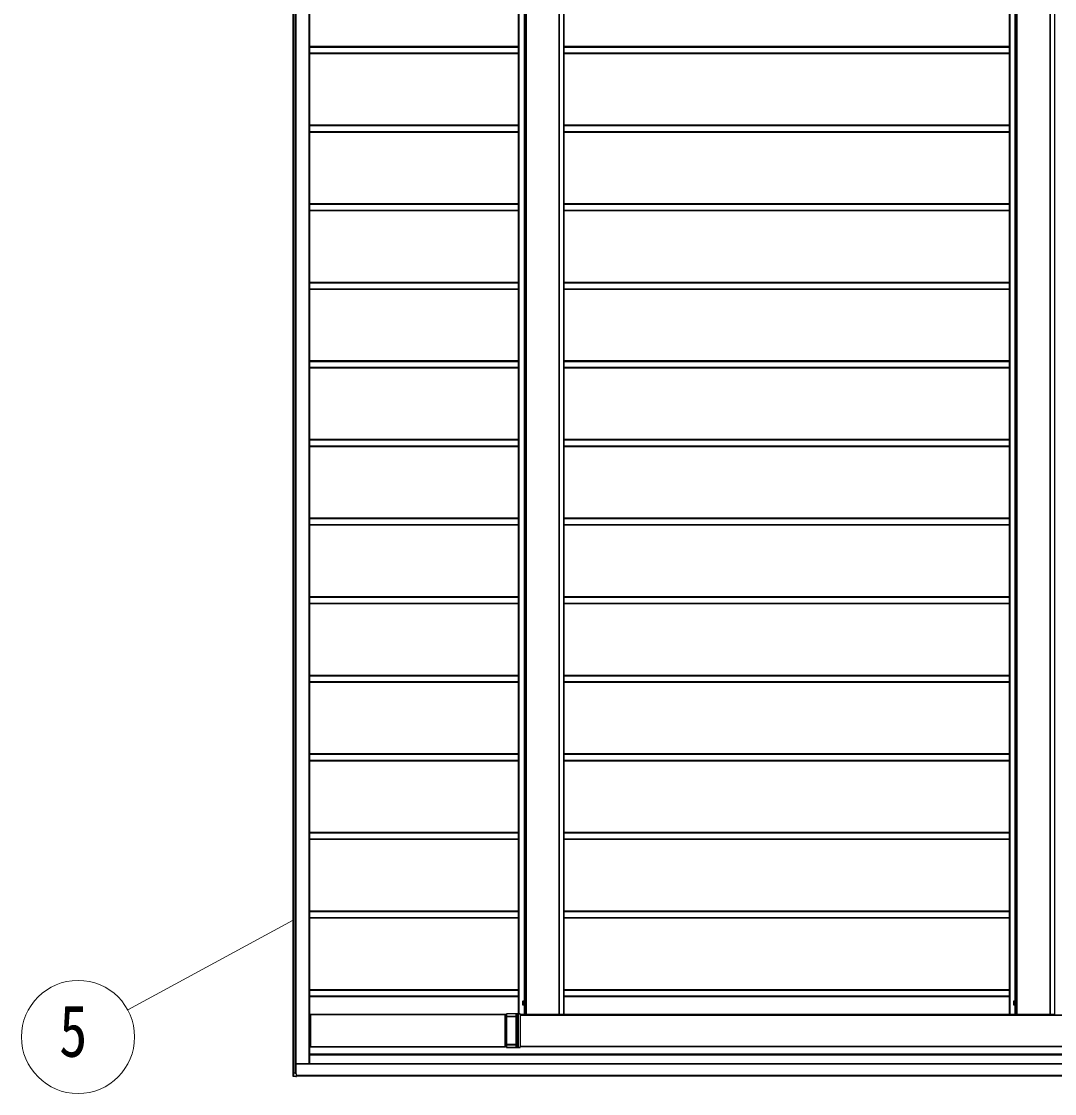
# Model space of a CAD drawing. Units: millimetres, scale not verified. Extents: x -16820 to 16820, y -11880 to 11880.
# Drawn here: x -5116 to -2487, y -3306 to -578 of the extents above; entities that cross this region are included whole.
import ezdxf
from ezdxf.enums import TextEntityAlignment as Align

# ---------------------------------------------------------------- set-up
doc = ezdxf.new("R2010")
doc.units = ezdxf.units.MM
doc.header["$LTSCALE"] = 40
doc.layers.add('0-3_YKK_11', color=7, linetype='Continuous')
doc.layers.add('0-5_YKK_A1', color=4, linetype='Continuous')
doc.layers.add('0-6_YKK_D', color=6, linetype='Continuous', lineweight=18)
doc.styles.add('ＭＳ ゴシック', font='')
doc.styles.get('ＭＳ ゴシック').set_extended_font_data('MS Gothic')

msp = doc.modelspace()

# ---------------------------------------------------------------- linework, layer by layer
at = {"layer": '0-3_YKK_11'}
for p, q in [((-4424.88, -3254.5), (-4424.88, 2142.5)), ((-4418.51, 2142.5), (-4418.51, -3254.5)), ((-4383.58, 2119), (-4383.58, -3231)), ((-3747.97, -3105.5), (-3747.97, 1993.5)), ((-2602.19, -3104), (-2602.19, 1992)), ((-3851.43, -3103), (-3851.43, 1991)), ((-3851.43, -642), (-4383.58, -642)), ((-2602.19, -642), (-3736.45, -642)), ((-3851.43, -659), (-4383.58, -659)), ((-2602.19, -659), (-3736.45, -659)), ((-3851.43, -842), (-4383.58, -842)), ((-2602.19, -842), (-3736.45, -842)), ((-3851.43, -859), (-4383.58, -859)), ((-2602.19, -859), (-3736.45, -859)), ((-3851.43, -1042), (-4383.58, -1042)), ((-3851.43, -1059), (-4383.58, -1059)), ((-2602.19, -1042), (-3736.45, -1042)), ((-2602.19, -1059), (-3736.45, -1059)), ((-3851.43, -1242), (-4383.58, -1242)), ((-2602.19, -1242), (-3736.45, -1242)), ((-3851.43, -1259), (-4383.58, -1259)), ((-2602.19, -1259), (-3736.45, -1259)), ((-3851.43, -1442), (-4383.58, -1442)), ((-2602.19, -1442), (-3736.45, -1442)), ((-3851.43, -1459), (-4383.58, -1459)), ((-2602.19, -1459), (-3736.45, -1459)), ((-3851.43, -1642), (-4383.58, -1642)), ((-3851.43, -1659), (-4383.58, -1659)), ((-2602.19, -1642), (-3736.45, -1642)), ((-2602.19, -1659), (-3736.45, -1659)), ((-3851.43, -1842), (-4383.58, -1842)), ((-2602.19, -1842), (-3736.45, -1842)), ((-3851.43, -1859), (-4383.58, -1859)), ((-2602.19, -1859), (-3736.45, -1859)), ((-3851.43, -2042), (-4383.58, -2042)), ((-2602.19, -2042), (-3736.45, -2042)), ((-3851.43, -2059), (-4383.58, -2059)), ((-2602.19, -2059), (-3736.45, -2059)), ((-3851.43, -2242), (-4383.58, -2242)), ((-3851.43, -2259), (-4383.58, -2259)), ((-2602.19, -2242), (-3736.45, -2242)), ((-2602.19, -2259), (-3736.45, -2259)), ((-3851.43, -2442), (-4383.58, -2442)), ((-2602.19, -2442), (-3736.45, -2442)), ((-3851.43, -2459), (-4383.58, -2459)), ((-2602.19, -2459), (-3736.45, -2459)), ((-3851.43, -2642), (-4383.58, -2642)), ((-2602.19, -2642), (-3736.45, -2642)), ((-3851.43, -2659), (-4383.58, -2659)), ((-2602.19, -2659), (-3736.45, -2659)), ((-3851.43, -2842), (-4383.58, -2842)), ((-3851.43, -2859), (-4383.58, -2859)), ((-2602.19, -2842), (-3736.45, -2842)), ((-2602.19, -2859), (-3736.45, -2859)), ((-3851.43, -3042), (-4383.58, -3042)), ((-2602.19, -3042), (-3736.45, -3042)), ((-3851.43, -3059), (-4383.58, -3059)), ((-3840.47, -3072.95), (-3838.11, -3074.1)), ((-3840.47, -3079.05), (-3838.11, -3077.9)), ((-3840.02, -3081.77), (-3840.47, -3081)), ((-3836.47, -3073.11), (-3840.02, -3073.11)), ((-3836.47, -3078.89), (-3840.02, -3078.89)), ((-3836.47, -3081.77), (-3840.02, -3081.77)), ((-3838.11, -3074.1), (-3837.1, -3076)), ((-3838.11, -3077.9), (-3837.1, -3076)), ((-3835.27, -3070.3), (-3836.47, -3070.3)), ((-3835.27, -3081.7), (-3836.47, -3081.7)), ((-2602.19, -3059), (-3736.45, -3059)), ((-2591.23, -3072.95), (-2588.87, -3074.1)), ((-2591.23, -3079.05), (-2588.87, -3077.9)), ((-2590.78, -3081.77), (-2591.23, -3081)), ((-2587.23, -3073.11), (-2590.78, -3073.11)), ((-2587.23, -3078.89), (-2590.78, -3078.89)), ((-2587.23, -3081.77), (-2590.78, -3081.77)), ((-2588.87, -3074.1), (-2587.86, -3076)), ((-2588.87, -3077.9), (-2587.86, -3076)), ((-2586.03, -3070.3), (-2587.23, -3070.3)), ((-2586.03, -3081.7), (-2587.23, -3081.7)), ((-4380.72, -3106), (-4383.58, -3106)), ((-4380.83, -3109.3), (-4380.83, -3109.5)), ((-4380.73, -3108.8), (-4380.81, -3108.8)), ((-4380.81, -3110), (-4380.73, -3110)), ((-4380.72, -3105.3), (-4380.72, -3108.5)), ((-4380.72, -3110.3), (-4380.72, -3140.5)), ((-4380.68, -3186.7), (-4380.68, -3105.3)), ((-3885.78, -3186.7), (-3885.78, -3105.3)), ((-3885.78, -3106), (-3881.85, -3106)), ((-3885.78, -3107.8), (-3881.85, -3107.8)), ((-3881.91, -3109.4), (-3881.91, -3182.6)), ((-3881.87, -3108.62), (-3881.9, -3108.93)), ((-3881.83, -3110.33), (-3881.8, -3110.02)), ((-3881.79, -3109.55), (-3881.79, -3103.5)), ((-3847.26, -3103.5), (-3847.26, -3188.5)), ((-3847.26, -3106), (466.23, -3106)), ((-3820.52, -3105.5), (-3820.52, -3106)), ((-3818.79, -3105.5), (-3818.79, -3106)), ((-3762.55, -3105.5), (-3762.55, -3106)), ((-3760.82, -3105.5), (-3760.82, -3106)), ((-2602.19, -3105.5), (-2602.19, -3105.5)), ((-2571.28, -3105.5), (-2571.28, -3106)), ((-2569.55, -3105.5), (-2569.55, -3106)), ((-2513.31, -3105.5), (-2513.31, -3106)), ((-2511.58, -3105.5), (-2511.58, -3106)), ((-3881.84, -3181.2), (-3881.84, -3110.8)), ((-4380.83, -3141.3), (-4380.83, -3141.5)), ((-4380.83, -3150.5), (-4380.83, -3150.7)), ((-4380.73, -3140.8), (-4380.81, -3140.8)), ((-4380.81, -3142), (-4380.73, -3142)), ((-4380.73, -3150), (-4380.81, -3150)), ((-4380.81, -3151.2), (-4380.73, -3151.2)), ((-4380.72, -3142.3), (-4380.72, -3149.7)), ((-4380.72, -3151.5), (-4380.72, -3181.7)), ((-4380.72, -3186), (-4383.58, -3186)), ((-4380.83, -3182.5), (-4380.83, -3182.7)), ((-4380.73, -3182), (-4380.81, -3182)), ((-4380.81, -3183.2), (-4380.73, -3183.2)), ((-4380.72, -3183.5), (-4380.72, -3186.7)), ((-3881.85, -3184.2), (-3885.78, -3184.2)), ((-3881.85, -3186), (-3885.78, -3186)), ((-3881.9, -3183.07), (-3881.87, -3183.38)), ((-3881.8, -3181.98), (-3881.83, -3181.67)), ((-3881.79, -3188.5), (-3881.79, -3182.45)), ((-3847.26, -3186), (466.23, -3186)), ((-4418, -3254.5), (-4418, -3231.5)), ((-4425.91, -3254.5), (-4425.91, -3254.5)), ((-4425.91, -3254.5), (-4425.91, -3261.54)), ((-4416.46, -3256), (-4417.66, -3256)), ((-4416.45, -3262), (-4416.45, -3256.3))]:
    msp.add_line(p, q, dxfattribs=at)
for points in [[(-3847.26, 1993.5), (-3837.37, 1993.5), (-3836.34, 1993.5), (-3832.92, 1993.5), (-3832.4, 1993.5), (-3748.45, 1993.5), (-3747.97, 1993.5), (-3736.93, 1993.5), (-3736.45, 1993.5), (-3736.45, -3105.5), (-3736.93, -3105.5), (-3747.97, -3105.5), (-3748.45, -3105.5), (-3832.4, -3105.5), (-3832.92, -3105.5), (-3836.34, -3105.5), (-3837.37, -3105.5), (-3847.26, -3105.5)], [(-2487.69, 1993.5), (-2487.21, 1993.5), (-2487.21, -3105.5), (-2487.69, -3105.5), (-2498.73, -3105.5), (-2499.21, -3105.5), (-2583.16, -3105.5), (-2583.68, -3105.5), (-2587.1, -3105.5), (-2588.13, -3105.5), (-2601.62, -3105.5), (-2602.14, -3105.5), (-2602.19, -3105.5)], [(-2602.19, 1993.5), (-2602.19, 1993.5), (-2602.14, 1993.5), (-2601.62, 1993.5), (-2588.13, 1993.5), (-2587.1, 1993.5), (-2583.68, 1993.5), (-2583.16, 1993.5), (-2499.21, 1993.5), (-2498.73, 1993.5), (-2498.73, -3105.5)], [(-3840.47, -3081), (-3840.47, -3071), (-3840.02, -3070.23)], [(-3840.02, -3070.23), (-3836.47, -3070.23), (-3836.47, -3081.77)], [(-2591.23, -3081), (-2591.23, -3071), (-2590.78, -3070.23)], [(-2590.78, -3070.23), (-2587.23, -3070.23), (-2587.23, -3081.77)], [(-3885.79, -3105), (-4380.69, -3105), (-4380.71, -3105)], [(-3852.82, -3103.34), (-3847.28, -3103), (-3850.82, -3103), (-3850.83, -3103), (-3881.8, -3103), (-3881.89, -3103), (-3881.89, -3105.5), (-3881.85, -3105.5), (-3881.85, -3108.15)], [(462.64, -3187), (462.64, -3206), (-4383.58, -3206)], [(-4380.71, -3187), (-4380.69, -3187), (-3885.79, -3187)], [(-3881.85, -3183.85), (-3881.85, -3186.5), (-3881.89, -3186.5), (-3881.89, -3189), (-3881.8, -3189), (-3850.83, -3189), (-3850.82, -3189), (-3847.28, -3189), (-3852.82, -3188.66)], [(579.64, -3231), (-4418.02, -3231), (-4418.04, -3231), (-4418.04, -3254.5)], [(-4417.96, -3255.7), (-4417.96, -3254.5), (-4418.27, -3254.5), (-4423.99, -3254.5), (-4424.48, -3254.5), (-4425.91, -3254.5)], [(-4425.91, -3261.54), (-4425.91, -3261.54), (-4425.44, -3262.04)], [(-4425.44, -3262.04), (-4417.93, -3262.5), (-4416.47, -3262.5), (-4424.01, -3262.04)], [(-4416.45, -3261), (578.14, -3261), (578.16, -3261), (578.17, -3255.5), (578.19, -3255.5), (579.39, -3255.5)]]:
    msp.add_lwpolyline(points, dxfattribs=at)
for points in [[(-3835.27, -3069.75), (-3835.27, -3082.25), (-3833.67, -3082.25), (-3833.67, -3069.75)], [(-2586.03, -3069.75), (-2586.03, -3082.25), (-2584.43, -3082.25), (-2584.43, -3069.75)]]:
    msp.add_lwpolyline(points, close=True, dxfattribs=at)
for centre, radius, start, end in [((-3837.91, -3071.67), 2.56, 145.61708, 214.38292), ((-3837.91, -3080.33), 2.56, 145.61708, 214.38292), ((-3830.91, -3076), 9.55, 162.41276, 197.58724), ((-2588.67, -3071.67), 2.56, 145.61708, 214.38292), ((-2581.68, -3076), 9.55, 162.41276, 197.58724), ((-2588.67, -3080.33), 2.56, 145.61708, 214.38292), ((-4377.23, -3109.18), 3.6, 174.01335, 181.98909), ((-4377.23, -3109.62), 3.6, 178.01091, 185.98665), ((-4378.57, -3105.23), 2.16, 174.01335, 181.98909), ((-4382.88, -3108.57), 2.16, 354.01335, 1.98909), ((-4382.88, -3110.23), 2.16, 358.01091, 5.98665), ((-4382.84, -3105.23), 2.16, 358.01091, 5.98665), ((-3887.94, -3105.23), 2.16, 358.01091, 5.98665), ((-3875.15, -3109.33), 6.76, 176.60841, 180.59189), ((-3888.62, -3108.22), 6.76, 356.60841, 0.59189), ((-3875.08, -3110.73), 6.76, 176.60841, 180.59189), ((-3885.38, -3103.38), 3.6, 358.01091, 5.98665), ((-3888.55, -3109.62), 6.76, 356.60841, 0.59189), ((-3870.3, -3109.69), 13.52, 356.60841, 0.59189), ((-3828.24, -3102.8), 3.2, 237.52075, 269.99876), ((-3825.45, -3102.8), 3.2, 237.52075, 269.99876), ((-3755.89, -3102.8), 3.2, 270.00124, 302.47925), ((-2579, -3102.8), 3.2, 237.52075, 269.99876), ((-2576.21, -3102.8), 3.2, 237.52075, 269.99876), ((-2506.65, -3102.8), 3.2, 270.00124, 302.47925), ((-4377.23, -3141.18), 3.6, 174.01335, 181.98909), ((-4377.23, -3141.62), 3.6, 178.01091, 185.98665), ((-4377.23, -3150.38), 3.6, 174.01335, 181.98909), ((-4377.23, -3150.82), 3.6, 178.01091, 185.98665), ((-4382.88, -3140.57), 2.16, 354.01335, 1.98909), ((-4382.88, -3142.23), 2.16, 358.01091, 5.98665), ((-4382.88, -3149.77), 2.16, 354.01335, 1.98909), ((-4382.88, -3151.43), 2.16, 358.01091, 5.98665), ((-4377.23, -3182.38), 3.6, 174.01335, 181.98909), ((-4377.23, -3182.82), 3.6, 178.01091, 185.98665), ((-4382.88, -3181.77), 2.16, 354.01335, 1.98909), ((-4382.88, -3183.43), 2.16, 358.01091, 5.98665), ((-4378.57, -3186.77), 2.16, 178.01091, 185.98665), ((-4382.84, -3186.77), 2.16, 354.01335, 1.98909), ((-3887.94, -3186.77), 2.16, 354.01335, 1.98909), ((-3875.15, -3182.67), 6.76, 179.40811, 183.39159), ((-3888.62, -3183.78), 6.76, 359.40811, 3.39159), ((-3875.08, -3181.27), 6.76, 179.40811, 183.39159), ((-3888.55, -3182.38), 6.76, 359.40811, 3.39159), ((-3885.38, -3188.62), 3.6, 354.01335, 1.98909), ((-3870.3, -3182.31), 13.52, 359.40811, 3.39159), ((-4421.6, -3231.38), 3.6, 358.01091, 5.98665)]:
    msp.add_arc(centre, radius, start, end, dxfattribs=at)
for centre, major_axis, ratio, start_param, end_param in [((-3847.28, -3103.5), (0, -0.501), 0.034899, 1.5745278, 3.1415972), ((-3847.28, -3188.5), (0, -0.501), 0.034899, 6.2831808, 7.8502502), ((-4417.66, -3255.7), (0.301, 0), 0.996353, 3.1415927, 4.712389), ((-4416.47, -3262), (0, -0.501), 0.034899, 6.2831808, 7.8502502), ((-4416.46, -3256.3), (0, -0.3), 0.034965, 1.5707963, 3.1415927)]:
    msp.add_ellipse(centre, major_axis=major_axis, ratio=ratio, start_param=start_param, end_param=end_param, dxfattribs=at)
at = {"layer": '0-5_YKK_A1'}
for p, q in [((-4424.88, -3254.5), (-4424.88, 2142.5)), ((-4423.51, -3254.5), (-4423.51, 2142.5)), ((-4423, -3254.5), (-4423, 2142.5)), ((-4418.8, -3254.5), (-4418.8, 2142.5)), ((-4418.24, -3254.5), (-4418.24, 2142.5)), ((-4384.06, -3231), (-4384.06, 2119)), ((-3832.92, 1993.5), (-3832.92, -3105.5)), ((-3832.4, 1993.5), (-3832.4, -3105.5)), ((-3748.45, 1993.5), (-3748.45, -3105.5)), ((-3736.93, 1993.5), (-3736.93, -3105.5)), ((-2602.19, 1993.5), (-2602.19, -3105.5)), ((-2602.14, 1993.5), (-2602.14, -3105.5)), ((-2601.62, 1993.5), (-2601.62, -3105.5)), ((-2583.68, 1993.5), (-2583.68, -3105.5)), ((-2583.16, 1993.5), (-2583.16, -3105.5)), ((-2499.21, 1993.5), (-2499.21, -3105.5)), ((-2487.69, 1993.5), (-2487.69, -3105.5)), ((-3851.43, 1991), (-3851.43, -3103)), ((-3851.38, 1991), (-3851.38, -3103)), ((-3850.86, 1991), (-3850.86, -3103)), ((-3837.37, 1958.23), (-3837.37, -3070.23)), ((-3836.34, 1958.3), (-3836.34, -3070.3)), ((-2588.13, 1958.23), (-2588.13, -3070.23)), ((-2587.1, 1958.3), (-2587.1, -3070.3)), ((-4383.58, -643), (-3851.43, -643)), ((-3736.45, -643), (-2602.19, -643)), ((-4383.58, -658), (-3851.43, -658)), ((-4383.58, -659.3), (-3851.43, -659.3)), ((-3736.45, -658), (-2602.19, -658)), ((-3736.45, -659.3), (-2602.19, -659.3)), ((-4383.58, -843), (-3851.43, -843)), ((-3736.45, -843), (-2602.19, -843)), ((-4383.58, -858), (-3851.43, -858)), ((-4383.58, -859.3), (-3851.43, -859.3)), ((-3736.45, -858), (-2602.19, -858)), ((-3736.45, -859.3), (-2602.19, -859.3)), ((-4383.58, -1043), (-3851.43, -1043)), ((-4383.58, -1058), (-3851.43, -1058)), ((-4383.58, -1059.3), (-3851.43, -1059.3)), ((-3736.45, -1043), (-2602.19, -1043)), ((-3736.45, -1058), (-2602.19, -1058)), ((-3736.45, -1059.3), (-2602.19, -1059.3)), ((-4383.58, -1243), (-3851.43, -1243)), ((-3736.45, -1243), (-2602.19, -1243)), ((-4383.58, -1258), (-3851.43, -1258)), ((-4383.58, -1259.3), (-3851.43, -1259.3)), ((-3736.45, -1258), (-2602.19, -1258)), ((-3736.45, -1259.3), (-2602.19, -1259.3)), ((-4383.58, -1443), (-3851.43, -1443)), ((-3736.45, -1443), (-2602.19, -1443)), ((-4383.58, -1458), (-3851.43, -1458)), ((-4383.58, -1459.3), (-3851.43, -1459.3)), ((-3736.45, -1458), (-2602.19, -1458)), ((-3736.45, -1459.3), (-2602.19, -1459.3)), ((-4383.58, -1643), (-3851.43, -1643)), ((-4383.58, -1658), (-3851.43, -1658)), ((-4383.58, -1659.3), (-3851.43, -1659.3)), ((-3736.45, -1643), (-2602.19, -1643)), ((-3736.45, -1658), (-2602.19, -1658)), ((-3736.45, -1659.3), (-2602.19, -1659.3)), ((-4383.58, -1843), (-3851.43, -1843)), ((-3736.45, -1843), (-2602.19, -1843)), ((-4383.58, -1858), (-3851.43, -1858)), ((-4383.58, -1859.3), (-3851.43, -1859.3)), ((-3736.45, -1858), (-2602.19, -1858)), ((-3736.45, -1859.3), (-2602.19, -1859.3)), ((-4383.58, -2043), (-3851.43, -2043)), ((-3736.45, -2043), (-2602.19, -2043)), ((-4383.58, -2058), (-3851.43, -2058)), ((-4383.58, -2059.3), (-3851.43, -2059.3)), ((-3736.45, -2058), (-2602.19, -2058)), ((-3736.45, -2059.3), (-2602.19, -2059.3)), ((-4383.58, -2243), (-3851.43, -2243)), ((-4383.58, -2258), (-3851.43, -2258)), ((-4383.58, -2259.3), (-3851.43, -2259.3)), ((-3736.45, -2243), (-2602.19, -2243)), ((-3736.45, -2258), (-2602.19, -2258)), ((-3736.45, -2259.3), (-2602.19, -2259.3)), ((-4383.58, -2443), (-3851.43, -2443)), ((-3736.45, -2443), (-2602.19, -2443)), ((-4383.58, -2458), (-3851.43, -2458)), ((-4383.58, -2459.3), (-3851.43, -2459.3)), ((-3736.45, -2458), (-2602.19, -2458)), ((-3736.45, -2459.3), (-2602.19, -2459.3)), ((-4383.58, -2643), (-3851.43, -2643)), ((-3736.45, -2643), (-2602.19, -2643)), ((-4383.58, -2658), (-3851.43, -2658)), ((-4383.58, -2659.3), (-3851.43, -2659.3)), ((-3736.45, -2658), (-2602.19, -2658)), ((-3736.45, -2659.3), (-2602.19, -2659.3)), ((-4383.58, -2843), (-3851.43, -2843)), ((-4383.58, -2858), (-3851.43, -2858)), ((-4383.58, -2859.3), (-3851.43, -2859.3)), ((-3736.45, -2843), (-2602.19, -2843)), ((-3736.45, -2858), (-2602.19, -2858)), ((-3736.45, -2859.3), (-2602.19, -2859.3)), ((-4383.58, -3043), (-3851.43, -3043)), ((-3736.45, -3043), (-2602.19, -3043)), ((-4383.58, -3058), (-3851.43, -3058)), ((-4383.58, -3059.3), (-3851.43, -3059.3)), ((-3837.37, -3081.77), (-3837.37, -3105.5)), ((-3836.34, -3081.7), (-3836.34, -3105.5)), ((-3736.45, -3058), (-2602.19, -3058)), ((-3736.45, -3059.3), (-2602.19, -3059.3)), ((-2588.13, -3081.77), (-2588.13, -3105.5)), ((-2587.1, -3081.7), (-2587.1, -3105.5)), ((-4383.58, -3104), (-3881.89, -3104)), ((-4380.68, -3105.3), (-3885.78, -3105.3)), ((-3885.78, -3108.1), (-3881.85, -3108.1)), ((-3881.83, -3110.33), (-3857.34, -3110.33)), ((-3857.31, -3110.02), (-3881.8, -3110.02)), ((-3857.1, -3103.5), (-3881.79, -3103.5)), ((-3881.79, -3109.55), (-3857.3, -3109.55)), ((-3857.34, -3110.33), (-3857.31, -3110.02)), ((-3857.3, -3109.55), (-3857.3, -3103.9)), ((-3857.3, -3109.55), (-3856.78, -3109.55)), ((-3856.78, -3103.84), (-3856.78, -3109.55)), ((-3856.5, -3103.84), (-3856.78, -3103.84)), ((-3853.29, -3103.84), (-3856.5, -3103.84)), ((-3856.31, -3103.34), (-3856.03, -3103.34)), ((-3856.03, -3103.34), (-3852.82, -3103.34)), ((-3852.8, -3103.84), (-3853.29, -3103.84)), ((-3847.26, -3103.5), (-3852.8, -3103.84)), ((-3852.8, -3103.84), (-3852.8, -3188.16)), ((-3847.26, -3106.5), (466.23, -3106.5)), ((-3736.45, -3104), (-2602.19, -3104)), ((-3857.35, -3110.8), (-3881.84, -3110.8)), ((-3857.35, -3181.2), (-3857.35, -3110.8)), ((-3857.35, -3110.8), (-3856.84, -3110.8)), ((-3856.81, -3110.49), (-3856.84, -3110.8)), ((-3856.84, -3110.8), (-3856.84, -3181.2)), ((-4383.58, -3186.3), (-4380.72, -3186.3)), ((-4380.68, -3186.7), (-3885.78, -3186.7)), ((-3885.78, -3183.9), (-3881.85, -3183.9)), ((-3885.78, -3186.3), (-3881.85, -3186.3)), ((-3881.84, -3181.2), (-3857.35, -3181.2)), ((-3857.34, -3181.67), (-3881.83, -3181.67)), ((-3881.8, -3181.98), (-3857.31, -3181.98)), ((-3857.3, -3182.45), (-3881.79, -3182.45)), ((-3881.79, -3188.5), (-3857.1, -3188.5)), ((-3857.35, -3181.2), (-3856.84, -3181.2)), ((-3857.31, -3181.98), (-3857.34, -3181.67)), ((-3857.3, -3188.1), (-3857.3, -3182.45)), ((-3857.3, -3182.45), (-3856.78, -3182.45)), ((-3856.84, -3181.2), (-3856.81, -3181.51)), ((-3856.78, -3182.45), (-3856.78, -3188.16)), ((-3856.78, -3188.16), (-3856.5, -3188.16)), ((-3856.5, -3188.16), (-3853.29, -3188.16)), ((-3856.03, -3188.66), (-3856.31, -3188.66)), ((-3852.82, -3188.66), (-3856.03, -3188.66)), ((-3852.8, -3188.16), (-3847.26, -3188.5)), ((-3847.26, -3185.5), (466.23, -3185.5)), ((-3847.26, -3186.3), (465.62, -3186.3)), ((-4383.58, -3205.5), (462.64, -3205.5)), ((-4383.58, -3208), (461.63, -3208)), ((579.65, -3231.5), (-4418, -3231.5)), ((-4425.91, -3254.5), (-4425.91, -3261.54)), ((-4425.91, -3261.54), (-4424.48, -3261.54)), ((-4424.01, -3262.04), (-4425.44, -3262.04)), ((-4423.99, -3254.5), (-4423.99, -3261.54)), ((-4423.99, -3261.54), (-4416.45, -3262)), ((-4418.27, -3255.7), (-4418.27, -3254.5)), ((-4417.96, -3255.7), (-4418.27, -3255.7)), ((-4416.45, -3256.3), (-4417.67, -3256.3)), ((578.16, -3260.5), (-4416.45, -3260.5))]:
    msp.add_line(p, q, dxfattribs=at)
for points in [[(-3852.8, -3188.16), (-3853.29, -3188.16), (-3853.29, -3103.84)], [(-3850.83, -3189), (-3851.07, -3188.99), (-3851.78, -3188.96), (-3852.94, -3188.92), (-3854.5, -3188.86), (-3856.41, -3188.79)], [(-4423.99, -3261.54), (-4424.48, -3261.54), (-4424.48, -3254.5)]]:
    msp.add_lwpolyline(points, dxfattribs=at)
for centre, radius, start, end in [((-3850.59, -3110.73), 6.76, 176.60841, 180.59189), ((-3857.33, -3110.82), 0.493, 2.64264, 91.56286), ((-3864.06, -3109.62), 6.76, 356.60841, 0.59189), ((-3857.3, -3110.51), 0.493, 2.64264, 91.56286), ((-3859.1, -3100.7), 3.67, 299.36084, 306.96883), ((-3854.41, -3105.09), 3.12, 149.29989, 157.48268), ((-3856.42, -3104.17), 0.96, 89.80605, 135.38861), ((-3851.2, -3094.48), 10.78, 236.80485, 238.11338), ((-3856.17, -3104.3), 0.986, 102.62055, 137.05843), ((-3856.28, -3103.84), 0.5, 93.51882, 180.01603), ((-3856, -3103.84), 0.5, 93.51882, 180.01603), ((-3856.1, -3103.21), 0.316, 179.92958, 203.81968), ((-3852.79, -3103.84), 0.5, 93.51882, 180.01603), ((-3848.01, -3103.42), 4.81, 179.02269, 184.97488), ((-3850.59, -3181.27), 6.76, 179.40811, 183.39159), ((-3857.33, -3181.18), 0.493, 268.43714, 357.35736), ((-3857.3, -3181.49), 0.493, 268.43714, 357.35736), ((-3864.06, -3182.38), 6.76, 359.40811, 3.39159), ((-3859.1, -3191.3), 3.67, 53.03117, 60.63916), ((-3854.41, -3186.91), 3.12, 202.51732, 210.70011), ((-3851.2, -3197.52), 10.78, 121.88662, 123.19515), ((-3856.41, -3187.82), 0.966, 224.75557, 270.04976), ((-3856.21, -3187.76), 0.921, 221.68739, 258.63363), ((-3856.28, -3188.16), 0.5, 179.98397, 266.48118), ((-3856, -3188.16), 0.5, 179.98397, 266.48118), ((-3856.1, -3188.79), 0.316, 156.18032, 180.07042), ((-3852.79, -3188.16), 0.5, 179.98397, 266.48118), ((-3848.01, -3188.58), 4.81, 175.02512, 180.97731), ((-4425.41, -3261.54), 0.5, 179.98397, 266.48118), ((-4423.98, -3261.54), 0.5, 179.98397, 266.48118), ((-4419.2, -3261.96), 4.81, 175.02512, 180.97731), ((-4414.8, -3256.23), 2.87, 175.50564, 181.49539)]:
    msp.add_arc(centre, radius, start, end, dxfattribs=at)
for centre, major_axis, ratio, start_param, end_param in [((-3857.28, -3103.9), (0.5, 0.061), 0.004206, 0.0343924, 1.6051887), ((-3863.9, -3103.5), (13.07, 0.5), 0.000051, 5.3224402, 6.2845183), ((-3863.88, -3103.8), (13.07, 0.8), 0.00013, 5.3232351, 6.2479091), ((-3857.31, -3103.4), (1, 0.06), 0.002127, 0.0347766, 0.3856251), ((-3857.28, -3188.1), (0.5, -0.061), 0.004206, 4.6779966, 6.2487929), ((-3863.88, -3188.2), (13.07, -0.8), 0.00013, 0.0352762, 0.9599502), ((-3857.31, -3188.6), (1, -0.06), 0.002127, 5.8975602, 6.2484087), ((-4417.67, -3255.7), (0.601, 0), 0.998477, 3.1415927, 4.712389)]:
    msp.add_ellipse(centre, major_axis=major_axis, ratio=ratio, start_param=start_param, end_param=end_param, dxfattribs=at)
at = {"layer": '0-6_YKK_D'}
msp.add_line((-4424.88, -2864.71), (-4845.9, -3093.53), dxfattribs=at)
msp.add_circle((-4972.42, -3162.3), 144, dxfattribs=at)

# ---------------------------------------------------------------- texts
at = {"layer": '0-6_YKK_D', "style": 'ＭＳ ゴシック', "width": 0.8}
msp.add_text('5', height=132, dxfattribs=at).set_placement((-5020.42, -3252.3), align=Align.BOTTOM_LEFT)

doc.saveas('drawing.dxf')
